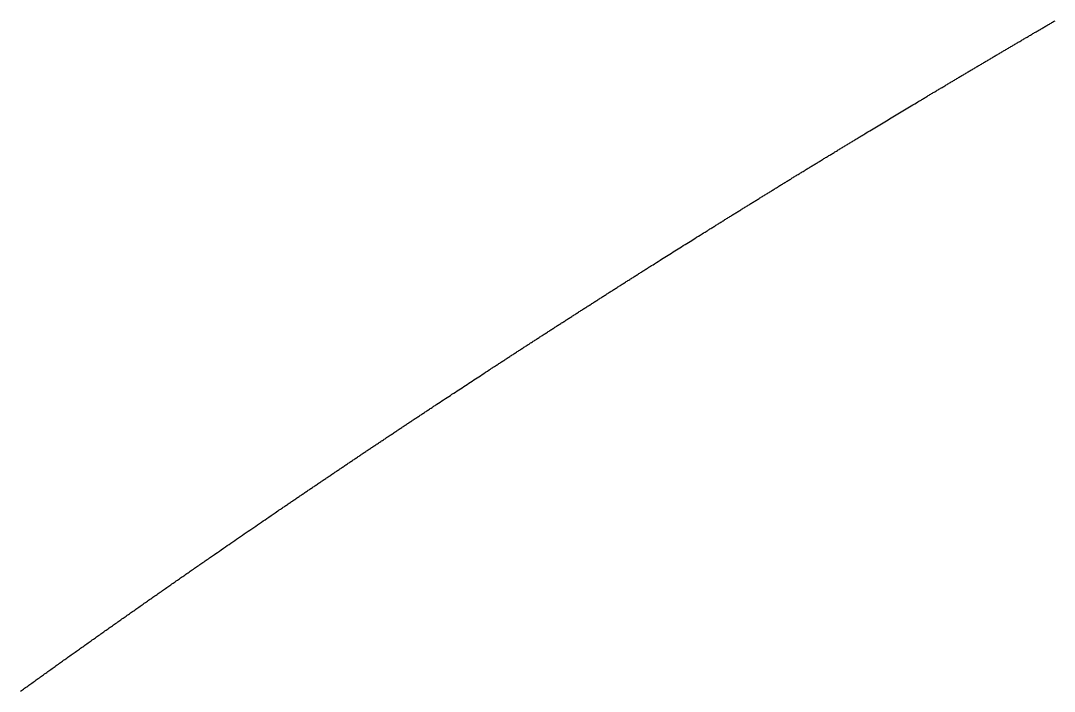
# Model space of a CAD drawing. Header units: millimetres. Extents: x 0 to 2438, y 0 to 1219.
# Drawn here: x 770.491 to 772.515, y 117.913 to 119.226 of the extents above; entities that cross this region are included whole.
import ezdxf

# ---------------------------------------------------------------- set-up
doc = ezdxf.new("R2010")
doc.units = ezdxf.units.MM
doc.layers.add('CUT', color=7, linetype='Continuous')

msp = doc.modelspace()

# ---------------------------------------------------------------- linework, layer by layer
at = {"layer": 'CUT'}
msp.add_lwpolyline([(770.4905, 117.9134), (770.4926, 117.9149), (770.4946, 117.9164), (770.4967, 117.9179), (770.4987, 117.9194), (770.5008, 117.9208), (770.5029, 117.9223), (770.5049, 117.9238), (770.507, 117.9253), (770.5091, 117.9268), (770.5111, 117.9283), (770.5132, 117.9297), (770.5153, 117.9312), (770.5173, 117.9327), (770.5194, 117.9342), (770.5215, 117.9357), (770.5235, 117.9372), (770.5256, 117.9386), (770.5277, 117.9401), (770.5297, 117.9416), (770.5318, 117.9431), (770.5339, 117.9446), (770.536, 117.946), (770.538, 117.9475), (770.5401, 117.949), (770.5422, 117.9505), (770.5442, 117.952), (770.5463, 117.9534), (770.5484, 117.9549), (770.5504, 117.9564), (770.5525, 117.9579), (770.5546, 117.9594), (770.5566, 117.9608), (770.5587, 117.9623), (770.5608, 117.9638), (770.5629, 117.9653), (770.5649, 117.9667), (770.567, 117.9682), (770.5691, 117.9697), (770.5711, 117.9712), (770.5732, 117.9726), (770.5753, 117.9741), (770.5774, 117.9756), (770.5794, 117.9771), (770.5815, 117.9786), (770.5836, 117.98), (770.5857, 117.9815), (770.5877, 117.983), (770.5898, 117.9845), (770.5919, 117.9859), (770.594, 117.9874), (770.596, 117.9889), (770.5981, 117.9903), (770.6002, 117.9918), (770.6022, 117.9933), (770.6043, 117.9948), (770.6064, 117.9962), (770.6085, 117.9977), (770.6105, 117.9992), (770.6126, 118.0007), (770.6147, 118.0021), (770.6168, 118.0036), (770.6188, 118.0051), (770.6209, 118.0065), (770.623, 118.008), (770.6251, 118.0095), (770.6271, 118.011), (770.6292, 118.0124), (770.6313, 118.0139), (770.6334, 118.0154), (770.6354, 118.0168), (770.6375, 118.0183), (770.6396, 118.0198), (770.6417, 118.0212), (770.6438, 118.0227), (770.6458, 118.0242), (770.6479, 118.0257), (770.65, 118.0271), (770.6521, 118.0286), (770.6541, 118.0301), (770.6562, 118.0315), (770.6583, 118.033), (770.6604, 118.0345), (770.6625, 118.0359), (770.6645, 118.0374), (770.6666, 118.0389), (770.6687, 118.0403), (770.6708, 118.0418), (770.6729, 118.0433), (770.6749, 118.0447), (770.677, 118.0462), (770.6791, 118.0477), (770.6812, 118.0491), (770.6833, 118.0506), (770.6853, 118.0521), (770.6874, 118.0535), (770.6895, 118.055), (770.6916, 118.0564), (770.6937, 118.0579), (770.6957, 118.0594), (770.6978, 118.0608), (770.6999, 118.0623), (770.702, 118.0638), (770.7041, 118.0652), (770.7061, 118.0667), (770.7082, 118.0682), (770.7103, 118.0696), (770.7124, 118.0711), (770.7145, 118.0725), (770.7165, 118.074), (770.7186, 118.0755), (770.7207, 118.0769), (770.7228, 118.0784), (770.7249, 118.0798), (770.727, 118.0813), (770.729, 118.0828), (770.7311, 118.0842), (770.7332, 118.0857), (770.7353, 118.0871), (770.7374, 118.0886), (770.7395, 118.0901), (770.7415, 118.0915), (770.7436, 118.093), (770.7457, 118.0944), (770.7478, 118.0959), (770.7499, 118.0974), (770.752, 118.0988), (770.7541, 118.1003), (770.7561, 118.1017), (770.7582, 118.1032), (770.7603, 118.1046), (770.7624, 118.1061), (770.7645, 118.1076), (770.7666, 118.109), (770.7687, 118.1105), (770.7707, 118.1119), (770.7728, 118.1134), (770.7749, 118.1148), (770.777, 118.1163), (770.7791, 118.1178), (770.7812, 118.1192), (770.7833, 118.1207), (770.7853, 118.1221), (770.7874, 118.1236), (770.7895, 118.125), (770.7916, 118.1265), (770.7937, 118.1279), (770.7958, 118.1294), (770.7979, 118.1308), (770.8, 118.1323), (770.8021, 118.1337), (770.8041, 118.1352), (770.8062, 118.1367), (770.8083, 118.1381), (770.8104, 118.1396), (770.8125, 118.141), (770.8146, 118.1425), (770.8167, 118.1439), (770.8188, 118.1454), (770.8209, 118.1468), (770.8229, 118.1483), (770.825, 118.1497), (770.8271, 118.1512), (770.8292, 118.1526), (770.8313, 118.1541), (770.8334, 118.1555), (770.8355, 118.157), (770.8376, 118.1584), (770.8397, 118.1599), (770.8418, 118.1613), (770.8439, 118.1628), (770.846, 118.1642), (770.848, 118.1657), (770.8501, 118.1671), (770.8522, 118.1685), (770.8543, 118.17), (770.8564, 118.1714), (770.8586, 118.1729), (770.8607, 118.1744), (770.8628, 118.1759), (770.8648, 118.1772), (770.8666, 118.1785), (770.8684, 118.1798), (770.8706, 118.1812), (770.8731, 118.183), (770.8764, 118.1852), (770.8801, 118.1878), (770.884, 118.1905), (770.888, 118.1933), (770.8919, 118.1959), (770.8956, 118.1985), (770.8992, 118.201), (770.9029, 118.2035), (770.9066, 118.206), (770.9103, 118.2086), (770.914, 118.2112), (770.9177, 118.2137), (770.9215, 118.2163), (770.9252, 118.2189), (770.9289, 118.2214), (770.9326, 118.224), (770.9363, 118.2265), (770.9401, 118.229), (770.9438, 118.2316), (770.9475, 118.2342), (770.9513, 118.2367), (770.955, 118.2393), (770.9587, 118.2418), (770.9624, 118.2444), (770.966, 118.2468), (770.9697, 118.2493), (770.9734, 118.2519), (770.9773, 118.2545), (770.9814, 118.2573), (770.9854, 118.2601), (770.9891, 118.2626), (770.9922, 118.2647), (770.9945, 118.2663), (770.9961, 118.2674), (770.9975, 118.2683), (770.9987, 118.2692), (771.0002, 118.2701), (771.0018, 118.2712), (771.0035, 118.2724), (771.0052, 118.2736), (771.0069, 118.2747), (771.0085, 118.2758), (771.0102, 118.2769), (771.0118, 118.278), (771.0134, 118.2791), (771.015, 118.2802), (771.0166, 118.2813), (771.0183, 118.2824), (771.0199, 118.2836), (771.0215, 118.2847), (771.0232, 118.2858), (771.0248, 118.2869), (771.0264, 118.288), (771.028, 118.2891), (771.0297, 118.2902), (771.0313, 118.2913), (771.0329, 118.2924), (771.0346, 118.2935), (771.0362, 118.2946), (771.0378, 118.2957), (771.0394, 118.2968), (771.0411, 118.2979), (771.0427, 118.299), (771.0443, 118.3001), (771.046, 118.3012), (771.0476, 118.3024), (771.0492, 118.3035), (771.0508, 118.3046), (771.0525, 118.3057), (771.0541, 118.3068), (771.0557, 118.3079), (771.0574, 118.309), (771.059, 118.3101), (771.0606, 118.3112), (771.0623, 118.3123), (771.0639, 118.3134), (771.0655, 118.3145), (771.0672, 118.3156), (771.0688, 118.3167), (771.0704, 118.3178), (771.072, 118.3189), (771.0737, 118.32), (771.0753, 118.3211), (771.0769, 118.3222), (771.0786, 118.3233), (771.0802, 118.3244), (771.0818, 118.3255), (771.0835, 118.3266), (771.0851, 118.3277), (771.0867, 118.3288), (771.0884, 118.3299), (771.09, 118.331), (771.0916, 118.3321), (771.0933, 118.3332), (771.0949, 118.3343), (771.0965, 118.3354), (771.0982, 118.3365), (771.0998, 118.3376), (771.1014, 118.3387), (771.1031, 118.3398), (771.1047, 118.3409), (771.1063, 118.342), (771.108, 118.3431), (771.1096, 118.3442), (771.1112, 118.3453), (771.1129, 118.3464), (771.1145, 118.3475), (771.1161, 118.3486), (771.1178, 118.3497), (771.1194, 118.3508), (771.121, 118.3519), (771.1227, 118.353), (771.1243, 118.3541), (771.1259, 118.3552), (771.1276, 118.3563), (771.1292, 118.3574), (771.1308, 118.3585), (771.1325, 118.3596), (771.1341, 118.3607), (771.1357, 118.3618), (771.1374, 118.3629), (771.139, 118.364), (771.1406, 118.3651), (771.1423, 118.3662), (771.1439, 118.3673), (771.1455, 118.3684), (771.1472, 118.3695), (771.1488, 118.3706), (771.1504, 118.3717), (771.1521, 118.3728), (771.1537, 118.3739), (771.1553, 118.375), (771.157, 118.3761), (771.1586, 118.3772), (771.1603, 118.3783), (771.1619, 118.3794), (771.1635, 118.3805), (771.1652, 118.3816), (771.1668, 118.3827), (771.1684, 118.3837), (771.1701, 118.3848), (771.1717, 118.3859), (771.1733, 118.387), (771.175, 118.3881), (771.1766, 118.3892), (771.1783, 118.3903), (771.1799, 118.3914), (771.1815, 118.3925), (771.1832, 118.3936), (771.1848, 118.3947), (771.1864, 118.3958), (771.1881, 118.3969), (771.1897, 118.398), (771.1914, 118.3991), (771.193, 118.4002), (771.1946, 118.4012), (771.1963, 118.4023), (771.1979, 118.4034), (771.1995, 118.4045), (771.2012, 118.4056), (771.2028, 118.4067), (771.2045, 118.4078), (771.2061, 118.4089), (771.2077, 118.41), (771.2094, 118.4111), (771.211, 118.4122), (771.2127, 118.4133), (771.2143, 118.4144), (771.2159, 118.4154), (771.2176, 118.4165), (771.2192, 118.4176), (771.2208, 118.4187), (771.2225, 118.4198), (771.2241, 118.4209), (771.2258, 118.422), (771.2274, 118.4231), (771.229, 118.4242), (771.2307, 118.4253), (771.2323, 118.4264), (771.234, 118.4274), (771.2356, 118.4285), (771.2372, 118.4296), (771.2389, 118.4307), (771.2405, 118.4318), (771.2422, 118.4329), (771.2438, 118.434), (771.2454, 118.4351), (771.2471, 118.4362), (771.2487, 118.4372), (771.2504, 118.4383), (771.252, 118.4394), (771.2536, 118.4405), (771.2553, 118.4416), (771.2569, 118.4427), (771.2586, 118.4438), (771.2602, 118.4449), (771.2618, 118.446), (771.2635, 118.447), (771.2651, 118.4481), (771.2668, 118.4492), (771.2684, 118.4503), (771.2701, 118.4514), (771.2717, 118.4525), (771.2733, 118.4536), (771.275, 118.4546), (771.2766, 118.4557), (771.2783, 118.4568), (771.2799, 118.4579), (771.2816, 118.459), (771.2832, 118.4601), (771.2848, 118.4612), (771.2865, 118.4623), (771.2881, 118.4633), (771.2897, 118.4644), (771.2914, 118.4655), (771.293, 118.4666), (771.2948, 118.4677), (771.2965, 118.4689), (771.2981, 118.4699), (771.2996, 118.4709), (771.301, 118.4718), (771.3024, 118.4728), (771.3041, 118.4739), (771.3062, 118.4753), (771.309, 118.4771), (771.3122, 118.4792), (771.3157, 118.4816), (771.3193, 118.4839), (771.3227, 118.4861), (771.326, 118.4883), (771.3292, 118.4904), (771.3324, 118.4925), (771.3356, 118.4947), (771.3389, 118.4968), (771.3422, 118.499), (771.3455, 118.5011), (771.3488, 118.5033), (771.3521, 118.5054), (771.3553, 118.5076), (771.3586, 118.5097), (771.3619, 118.5119), (771.3651, 118.514), (771.3684, 118.5162), (771.3717, 118.5183), (771.375, 118.5205), (771.3783, 118.5227), (771.3816, 118.5248), (771.3848, 118.5269), (771.388, 118.529), (771.3913, 118.5311), (771.3945, 118.5333), (771.398, 118.5355), (771.4015, 118.5378), (771.405, 118.5401), (771.4083, 118.5423), (771.4111, 118.5441), (771.4132, 118.5455), (771.4149, 118.5466), (771.4163, 118.5475), (771.4176, 118.5483), (771.4191, 118.5493), (771.4207, 118.5504), (771.4225, 118.5515), (771.4242, 118.5526), (771.4258, 118.5537), (771.4275, 118.5548), (771.4291, 118.5558), (771.4307, 118.5569), (771.4323, 118.5579), (771.434, 118.559), (771.4356, 118.5601), (771.4372, 118.5611), (771.4389, 118.5622), (771.4405, 118.5633), (771.4422, 118.5643), (771.4438, 118.5654), (771.4454, 118.5664), (771.447, 118.5675), (771.4487, 118.5686), (771.4503, 118.5696), (771.452, 118.5707), (771.4536, 118.5718), (771.4552, 118.5728), (771.4569, 118.5739), (771.4585, 118.5749), (771.4601, 118.576), (771.4618, 118.5771), (771.4634, 118.5781), (771.4651, 118.5792), (771.4667, 118.5803), (771.4683, 118.5813), (771.47, 118.5824), (771.4716, 118.5834), (771.4732, 118.5845), (771.4749, 118.5856), (771.4765, 118.5866), (771.4782, 118.5877), (771.4798, 118.5887), (771.4814, 118.5898), (771.4831, 118.5909), (771.4847, 118.5919), (771.4864, 118.593), (771.488, 118.594), (771.4896, 118.5951), (771.4913, 118.5962), (771.4929, 118.5972), (771.4945, 118.5983), (771.4962, 118.5993), (771.4978, 118.6004), (771.4995, 118.6015), (771.5011, 118.6025), (771.5027, 118.6036), (771.5044, 118.6046), (771.506, 118.6057), (771.5077, 118.6068), (771.5093, 118.6078), (771.5109, 118.6089), (771.5126, 118.6099), (771.5142, 118.611), (771.5159, 118.6121), (771.5175, 118.6131), (771.5191, 118.6142), (771.5208, 118.6152), (771.5224, 118.6163), (771.524, 118.6173), (771.5257, 118.6184), (771.5273, 118.6195), (771.529, 118.6205), (771.5306, 118.6216), (771.5323, 118.6226), (771.5339, 118.6237), (771.5355, 118.6247), (771.5372, 118.6258), (771.5388, 118.6269), (771.5405, 118.6279), (771.5421, 118.629), (771.5437, 118.63), (771.5454, 118.6311), (771.547, 118.6321), (771.5487, 118.6332), (771.5503, 118.6342), (771.5519, 118.6353), (771.5536, 118.6364), (771.5552, 118.6374), (771.5569, 118.6385), (771.5585, 118.6395), (771.5601, 118.6406), (771.5618, 118.6416), (771.5634, 118.6427), (771.5651, 118.6437), (771.5667, 118.6448), (771.5684, 118.6458), (771.57, 118.6469), (771.5716, 118.648), (771.5733, 118.649), (771.5749, 118.6501), (771.5766, 118.6511), (771.5782, 118.6522), (771.5799, 118.6532), (771.5815, 118.6543), (771.5831, 118.6553), (771.5848, 118.6564), (771.5864, 118.6574), (771.5881, 118.6585), (771.5897, 118.6595), (771.5914, 118.6606), (771.593, 118.6616), (771.5946, 118.6627), (771.5963, 118.6637), (771.5979, 118.6648), (771.5996, 118.6658), (771.6012, 118.6669), (771.6029, 118.6679), (771.6045, 118.669), (771.6062, 118.67), (771.6078, 118.6711), (771.6094, 118.6722), (771.6111, 118.6732), (771.6127, 118.6743), (771.6144, 118.6753), (771.616, 118.6764), (771.6177, 118.6774), (771.6193, 118.6785), (771.6209, 118.6795), (771.6226, 118.6806), (771.6242, 118.6816), (771.6259, 118.6827), (771.6275, 118.6837), (771.6292, 118.6847), (771.6308, 118.6858), (771.6325, 118.6868), (771.6341, 118.6879), (771.6358, 118.6889), (771.6374, 118.69), (771.639, 118.691), (771.6407, 118.6921), (771.6423, 118.6931), (771.644, 118.6942), (771.6456, 118.6952), (771.6473, 118.6963), (771.6489, 118.6973), (771.6506, 118.6984), (771.6522, 118.6994), (771.6539, 118.7005), (771.6555, 118.7015), (771.6572, 118.7026), (771.6588, 118.7036), (771.6605, 118.7047), (771.6621, 118.7057), (771.6637, 118.7068), (771.6654, 118.7078), (771.667, 118.7088), (771.6687, 118.7099), (771.6703, 118.7109), (771.672, 118.712), (771.6736, 118.713), (771.6753, 118.7141), (771.6769, 118.7151), (771.6786, 118.7162), (771.6802, 118.7172), (771.6819, 118.7183), (771.6835, 118.7193), (771.6852, 118.7203), (771.6868, 118.7214), (771.6885, 118.7224), (771.6901, 118.7235), (771.6918, 118.7245), (771.6934, 118.7256), (771.695, 118.7266), (771.6967, 118.7277), (771.6983, 118.7287), (771.7, 118.7297), (771.7016, 118.7308), (771.7033, 118.7318), (771.705, 118.7329), (771.7066, 118.7339), (771.7082, 118.7349), (771.7099, 118.736), (771.7115, 118.737), (771.7132, 118.7381), (771.7149, 118.7392), (771.7166, 118.7403), (771.7183, 118.7413), (771.7198, 118.7423), (771.7212, 118.7431), (771.7226, 118.744), (771.7242, 118.7451), (771.7264, 118.7464), (771.7292, 118.7482), (771.7324, 118.7502), (771.7359, 118.7524), (771.7395, 118.7547), (771.7429, 118.7568), (771.7461, 118.7589), (771.7493, 118.7609), (771.7525, 118.7629), (771.7558, 118.7649), (771.759, 118.767), (771.7623, 118.7691), (771.7656, 118.7711), (771.7689, 118.7732), (771.7722, 118.7753), (771.7754, 118.7773), (771.7787, 118.7794), (771.782, 118.7814), (771.7852, 118.7835), (771.7885, 118.7855), (771.7918, 118.7876), (771.7951, 118.7896), (771.7984, 118.7917), (771.8017, 118.7938), (771.8049, 118.7958), (771.8081, 118.7978), (771.8113, 118.7998), (771.8146, 118.8019), (771.818, 118.804), (771.8216, 118.8062), (771.8251, 118.8084), (771.8283, 118.8104), (771.8311, 118.8122), (771.8332, 118.8135), (771.8349, 118.8145), (771.8363, 118.8154), (771.8376, 118.8162), (771.8391, 118.8172), (771.8407, 118.8182), (771.8424, 118.8192), (771.8441, 118.8203), (771.8458, 118.8213), (771.8474, 118.8223), (771.849, 118.8233), (771.8506, 118.8243), (771.8522, 118.8253), (771.8538, 118.8263), (771.8555, 118.8274), (771.8571, 118.8284), (771.8587, 118.8294), (771.8603, 118.8304), (771.862, 118.8314), (771.8636, 118.8324), (771.8652, 118.8334), (771.8668, 118.8344), (771.8685, 118.8354), (771.8701, 118.8365), (771.8717, 118.8375), (771.8733, 118.8385), (771.875, 118.8395), (771.8766, 118.8405), (771.8782, 118.8415), (771.8798, 118.8425), (771.8815, 118.8435), (771.8831, 118.8445), (771.8847, 118.8455), (771.8863, 118.8466), (771.888, 118.8476), (771.8896, 118.8486), (771.8912, 118.8496), (771.8928, 118.8506), (771.8945, 118.8516), (771.8961, 118.8526), (771.8977, 118.8536), (771.8993, 118.8546), (771.901, 118.8556), (771.9026, 118.8566), (771.9042, 118.8576), (771.9058, 118.8587), (771.9075, 118.8597), (771.9091, 118.8607), (771.9107, 118.8617), (771.9124, 118.8627), (771.914, 118.8637), (771.9156, 118.8647), (771.9172, 118.8657), (771.9189, 118.8667), (771.9205, 118.8677), (771.9221, 118.8687), (771.9237, 118.8697), (771.9254, 118.8707), (771.927, 118.8717), (771.9286, 118.8727), (771.9302, 118.8738), (771.9319, 118.8748), (771.9335, 118.8758), (771.9351, 118.8768), (771.9368, 118.8778), (771.9384, 118.8788), (771.94, 118.8798), (771.9416, 118.8808), (771.9433, 118.8818), (771.9449, 118.8828), (771.9465, 118.8838), (771.9482, 118.8848), (771.9498, 118.8858), (771.9514, 118.8868), (771.953, 118.8878), (771.9547, 118.8888), (771.9563, 118.8898), (771.9579, 118.8908), (771.9596, 118.8918), (771.9612, 118.8928), (771.9628, 118.8938), (771.9644, 118.8948), (771.9661, 118.8958), (771.9677, 118.8969), (771.9693, 118.8979), (771.971, 118.8989), (771.9726, 118.8999), (771.9742, 118.9009), (771.9758, 118.9019), (771.9775, 118.9029), (771.9791, 118.9039), (771.9807, 118.9049), (771.9824, 118.9059), (771.984, 118.9069), (771.9856, 118.9079), (771.9873, 118.9089), (771.9889, 118.9099), (771.9905, 118.9109), (771.9921, 118.9119), (771.9938, 118.9129), (771.9954, 118.9139), (771.997, 118.9149), (771.9987, 118.9159), (772.0003, 118.9169), (772.0019, 118.9179), (772.0036, 118.9189), (772.0052, 118.9199), (772.0068, 118.9209), (772.0084, 118.9219), (772.0101, 118.9229), (772.0117, 118.9239), (772.0133, 118.9249), (772.015, 118.9259), (772.0166, 118.9269), (772.0182, 118.9279), (772.0199, 118.9289), (772.0215, 118.9299), (772.0231, 118.9309), (772.0248, 118.9319), (772.0264, 118.9329), (772.028, 118.9339), (772.0297, 118.9349), (772.0313, 118.9359), (772.0329, 118.9369), (772.0346, 118.9379), (772.0362, 118.9389), (772.0378, 118.9399), (772.0394, 118.9409), (772.0411, 118.9419), (772.0427, 118.9429), (772.0443, 118.9439), (772.046, 118.9449), (772.0476, 118.9459), (772.0492, 118.9468), (772.0509, 118.9478), (772.0525, 118.9488), (772.0541, 118.9498), (772.0558, 118.9508), (772.0574, 118.9518), (772.059, 118.9528), (772.0607, 118.9538), (772.0623, 118.9548), (772.0639, 118.9558), (772.0656, 118.9568), (772.0672, 118.9578), (772.0688, 118.9588), (772.0705, 118.9598), (772.0721, 118.9608), (772.0737, 118.9618), (772.0754, 118.9628), (772.077, 118.9638), (772.0786, 118.9648), (772.0803, 118.9658), (772.0819, 118.9668), (772.0836, 118.9678), (772.0852, 118.9688), (772.0868, 118.9697), (772.0885, 118.9707), (772.0901, 118.9717), (772.0917, 118.9727), (772.0934, 118.9737), (772.095, 118.9747), (772.0966, 118.9757), (772.0983, 118.9767), (772.0999, 118.9777), (772.1015, 118.9787), (772.1032, 118.9797), (772.1048, 118.9807), (772.1064, 118.9817), (772.1081, 118.9827), (772.1097, 118.9837), (772.1113, 118.9846), (772.113, 118.9856), (772.1146, 118.9866), (772.1162, 118.9876), (772.1179, 118.9886), (772.1195, 118.9896), (772.1212, 118.9906), (772.1228, 118.9916), (772.1244, 118.9926), (772.126, 118.9936), (772.1277, 118.9945), (772.1293, 118.9955), (772.131, 118.9965), (772.1327, 118.9976), (772.1344, 118.9986), (772.136, 118.9996), (772.1375, 119.0005), (772.1389, 119.0013), (772.1403, 119.0022), (772.1419, 119.0032), (772.1441, 119.0045), (772.1468, 119.0061), (772.15, 119.0081), (772.1535, 119.0102), (772.157, 119.0123), (772.1603, 119.0143), (772.1636, 119.0163), (772.1667, 119.0182), (772.1699, 119.0201), (772.1731, 119.022), (772.1763, 119.024), (772.1796, 119.0259), (772.1828, 119.0279), (772.1861, 119.0298), (772.1893, 119.0318), (772.1925, 119.0337), (772.1957, 119.0357), (772.199, 119.0376), (772.2022, 119.0395), (772.2054, 119.0415), (772.2087, 119.0434), (772.2119, 119.0454), (772.2152, 119.0473), (772.2184, 119.0493), (772.2216, 119.0512), (772.2248, 119.0531), (772.2279, 119.055), (772.2312, 119.0569), (772.2346, 119.059), (772.2381, 119.0611), (772.2415, 119.0632), (772.2448, 119.0651), (772.2475, 119.0667), (772.2496, 119.068), (772.2512, 119.0689), (772.2526, 119.0698), (772.2539, 119.0705), (772.2553, 119.0714), (772.2569, 119.0724), (772.2586, 119.0734), (772.2603, 119.0744), (772.2619, 119.0753), (772.2635, 119.0763), (772.2651, 119.0772), (772.2666, 119.0782), (772.2682, 119.0791), (772.2698, 119.0801), (772.2714, 119.081), (772.273, 119.082), (772.2746, 119.083), (772.2762, 119.0839), (772.2778, 119.0849), (772.2794, 119.0858), (772.281, 119.0868), (772.2826, 119.0877), (772.2842, 119.0887), (772.2858, 119.0896), (772.2874, 119.0906), (772.289, 119.0915), (772.2906, 119.0925), (772.2922, 119.0934), (772.2938, 119.0944), (772.2954, 119.0953), (772.297, 119.0963), (772.2986, 119.0972), (772.3002, 119.0982), (772.3018, 119.0991), (772.3034, 119.1001), (772.305, 119.101), (772.3066, 119.102), (772.3082, 119.103), (772.3098, 119.1039), (772.3114, 119.1049), (772.313, 119.1058), (772.3146, 119.1068), (772.3161, 119.1077), (772.3178, 119.1087), (772.3194, 119.1096), (772.321, 119.1106), (772.3226, 119.1115), (772.3242, 119.1125), (772.3257, 119.1134), (772.3273, 119.1144), (772.3289, 119.1153), (772.3305, 119.1163), (772.3321, 119.1172), (772.3337, 119.1182), (772.3353, 119.1191), (772.3369, 119.1201), (772.3385, 119.121), (772.3401, 119.122), (772.3417, 119.1229), (772.3433, 119.1239), (772.3449, 119.1248), (772.3465, 119.1258), (772.3481, 119.1267), (772.3497, 119.1277), (772.3513, 119.1286), (772.3529, 119.1295), (772.3545, 119.1305), (772.3561, 119.1314), (772.3577, 119.1324), (772.3593, 119.1333), (772.3609, 119.1343), (772.3625, 119.1352), (772.3641, 119.1362), (772.3657, 119.1371), (772.3673, 119.1381), (772.3689, 119.139), (772.3705, 119.14), (772.3721, 119.1409), (772.3737, 119.1419), (772.3753, 119.1428), (772.3769, 119.1438), (772.3785, 119.1447), (772.3801, 119.1457), (772.3817, 119.1466), (772.3833, 119.1475), (772.3849, 119.1485), (772.3865, 119.1494), (772.3881, 119.1504), (772.3897, 119.1513), (772.3913, 119.1523), (772.3929, 119.1532), (772.3945, 119.1542), (772.3961, 119.1551), (772.3977, 119.1561), (772.3993, 119.157), (772.4009, 119.158), (772.4025, 119.1589), (772.4041, 119.1598), (772.4057, 119.1608), (772.4073, 119.1617), (772.409, 119.1627), (772.4106, 119.1636), (772.4121, 119.1646), (772.4138, 119.1655), (772.4153, 119.1665), (772.417, 119.1674), (772.4186, 119.1683), (772.4202, 119.1693), (772.4218, 119.1702), (772.4234, 119.1712), (772.425, 119.1721), (772.4266, 119.1731), (772.4282, 119.174), (772.4298, 119.1749), (772.4314, 119.1759), (772.433, 119.1768), (772.4346, 119.1778), (772.4362, 119.1787), (772.4378, 119.1797), (772.4394, 119.1806), (772.441, 119.1816), (772.4426, 119.1825), (772.4442, 119.1834), (772.4458, 119.1844), (772.4474, 119.1853), (772.449, 119.1863), (772.4506, 119.1872), (772.4522, 119.1881), (772.4538, 119.1891), (772.4554, 119.19), (772.457, 119.191), (772.4586, 119.1919), (772.4602, 119.1929), (772.4618, 119.1938), (772.4634, 119.1947), (772.465, 119.1957), (772.4666, 119.1966), (772.4683, 119.1976), (772.4699, 119.1985), (772.4715, 119.1994), (772.4731, 119.2004), (772.4747, 119.2013), (772.4763, 119.2023), (772.4779, 119.2032), (772.4795, 119.2041), (772.4811, 119.2051), (772.4827, 119.206), (772.4843, 119.207), (772.4859, 119.2079), (772.4875, 119.2088), (772.4891, 119.2098), (772.4907, 119.2107), (772.4923, 119.2117), (772.4939, 119.2126), (772.4955, 119.2135), (772.4971, 119.2145), (772.4987, 119.2154), (772.5003, 119.2164), (772.5019, 119.2173), (772.5035, 119.2182), (772.5052, 119.2192), (772.5068, 119.2201), (772.5084, 119.221), (772.51, 119.222), (772.5116, 119.2229), (772.5132, 119.2239), (772.5148, 119.2248), (772.5164, 119.2257)], dxfattribs=at)

doc.saveas('drawing.dxf')
